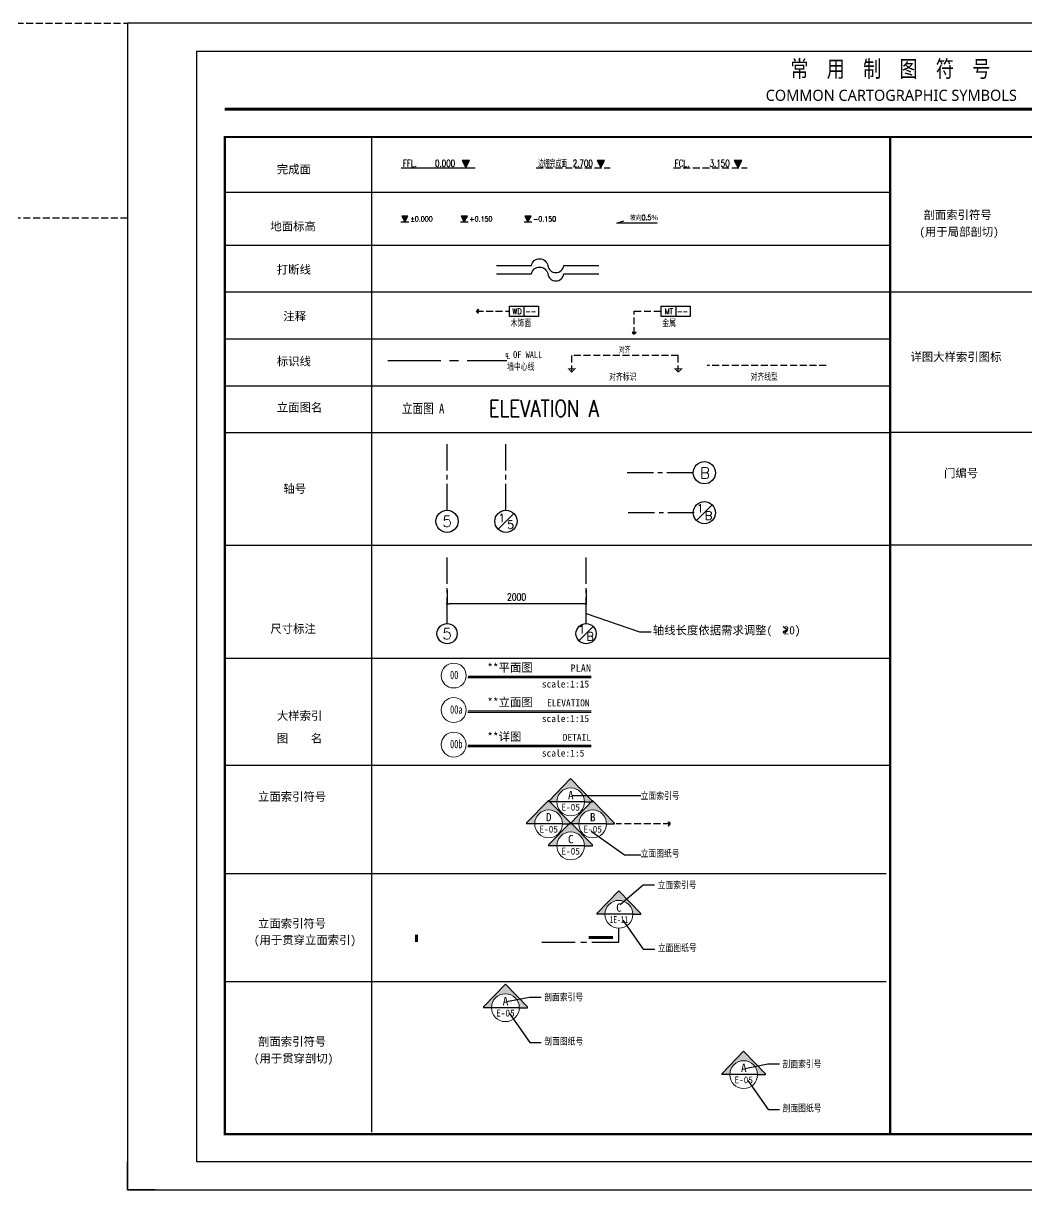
# Paper-space layout '布局' of a CAD drawing. Header units: millimetres. Extents: x -7887 to 894, y 542 to 1297.
# Drawn here: x -1863.1 to -1502, y 542.3 to 962.3 of the extents above; entities that cross this region are included whole.
import ezdxf
from ezdxf.enums import TextEntityAlignment as Align

# ---------------------------------------------------------------- set-up
doc = ezdxf.new("R2010")
doc.units = ezdxf.units.MM
doc.header["$LTSCALE"] = 10
for name, pattern in [('ACAD_ISO10W100', [18, 12, -3, 0, -3]), ('CENTER2', [28.575, 19.05, -3.175, 3.175, -3.175]), ('CONTINOUS', [0]), ('DASH', [0.35, 0.25, -0.1]), ('M-CENTER', [1.8, 1.2, -0.2, 0.2, -0.2])]:
    doc.linetypes.add(name, pattern=pattern)
for name, color, linetype in [('008-顶面文字标注', 3, 'Continuous'), ('BJ-材料文字索引', 136, 'DASH'), ('BJ-符号索引', 252, 'Continuous'), ('ch-text-m', 3, 'Continuous'), ('ID_Anno_Axes', 3, 'CONTINOUS'), ('ID_Anno_Dims', 3, 'Continuous'), ('ID_Anno_Titl', 1, 'Continuous'), ('ID_Elev_Pen 8', 8, 'Continuous'), ('NW-01-axis(轴线)', 236, 'ACAD_ISO10W100'), ('NW-01-尺寸标注', 252, 'Continuous'), ('T-TTLB-1', 1, 'Continuous'), ('详图', 8, 'Continuous')]:
    doc.layers.add(name, color=color, linetype=linetype)
doc.layers.add('TXT【文字】', color=42, linetype='Continuous', lineweight=0)
doc.layers.add('标注(布局)。', color=126, linetype='Continuous', lineweight=0)
doc.styles.add('HZ', font='', dxfattribs={"width": 0.8})
doc.styles.add('LIGHT', font='swissel.ttf')
doc.styles.add('LTW-2', font='simplex.shx', dxfattribs={"width": 0.8})
doc.styles.add('NORMAL', font='simplex')
doc.styles.add('NOTES', font='simplex.shx', dxfattribs={"width": 0.8})
doc.styles.add('simplex.shx', font='simplex.shx', dxfattribs={"width": 0.8, "bigfont": 'gbcbig.shx'})
doc.styles.add('WORD-5', font='', dxfattribs={"width": 0.8})
doc.styles.add('宋体', font='', dxfattribs={"width": 0.8})
doc.styles.add('新宋体', font='', dxfattribs={"width": 0.7})
doc.styles.add('黑体', font='', dxfattribs={"width": 0.8, "height": 3})
doc.styles.get('HZ').set_extended_font_data('SimSun')
doc.styles.get('WORD-5').set_extended_font_data('SimSun')
doc.styles.get('宋体').set_extended_font_data('SimSun')
doc.styles.get('新宋体').set_extended_font_data('NSimSun')
doc.styles.get('黑体').set_extended_font_data('Microsoft YaHei')
doc.dimstyles.new('DIM-01', dxfattribs={"dimtxt": 2.5, "dimasz": 1, "dimexe": 2, "dimexo": 2, "dimgap": 0.5, "dimtad": 1, "dimdec": 0, "dimrnd": 5, "dimzin": 12, "dimdsep": 46, "dimtxsty": 'WORD-5', "dimblk": 'ARCHTICK', "dimcen": 0, "dimclrt": 72, "dimadec": 0, "dimazin": 0, "dimtfac": 1, "dimtdec": 0, "dimtix": 1, "dimtmove": 2, "dimatfit": 3, "dimldrblk": 'A', "dimfxl": 5, "dimfxlon": 1, "dimtolj": 1, "dimtzin": 0, "dimarcsym": 1})
doc.dimstyles.new('PS_DIM40', dxfattribs={"dimtxt": 2.5, "dimasz": 0.8, "dimexe": 0, "dimexo": 1, "dimgap": 1, "dimtad": 0, "dimdec": 0, "dimlfac": 40, "dimzin": 12, "dimdsep": 46, "dimtxsty": 'LTW-2', "dimblk": 'DOT', "dimcen": 1, "dimclrd": 8, "dimclre": 8, "dimclrt": 3, "dimadec": 0, "dimazin": 3, "dimtfac": 0.75, "dimtdec": 0, "dimtix": 1, "dimtmove": 2, "dimatfit": 3, "dimldrblk": 'User-R-Angle-1', "dimfxl": 5, "dimfxlon": 1, "dimtvp": 1, "dimtolj": 1, "dimtzin": 0, "dimlwd": -1, "dimlwe": -1, "dimarcsym": 0})

# ---------------------------------------------------------------- blocks, each defined once
blk = doc.blocks.new('_Dot')
at = {"color": 2, "linetype": 'ByBlock', "lineweight": -2}
blk.add_line((-0.5, 0), (-1, 0), dxfattribs=at)
at = {"color": 2, "linetype": 'ByBlock', "const_width": 0.5}
blk.add_lwpolyline([(-0.25, 0, 1), (0.25, 0, 1)], format="xyb", close=True, dxfattribs=at)
blk = doc.blocks.new('*D324')
at = {"layer": 'Defpoints', "color": 0, "transparency": 16777216}
for p in [(-1710.59, 762.17), (-1660.58, 762.17), (-1710.59, 753.18)]:
    blk.add_point(p, dxfattribs=at)
at = {"layer": 'ID_Anno_Dims', "color": 8, "transparency": 16777216}
for p, q in [((-1710.59, 758.18), (-1710.59, 753.18)), ((-1660.58, 758.18), (-1660.58, 753.18)), ((-1661.38, 753.18), (-1709.79, 753.18))]:
    blk.add_line(p, q, dxfattribs=at)
at = {"layer": 'ID_Anno_Dims', "color": 8, "transparency": 16777216, "xscale": 0.8, "yscale": 0.8, "zscale": 0.8, "rotation": 180}
blk.add_blockref('_Dot', (-1710.59, 753.18), dxfattribs=at)
at = {"layer": 'ID_Anno_Dims', "color": 8, "transparency": 16777216, "xscale": 0.8, "yscale": 0.8, "zscale": 0.8}
blk.add_blockref('_Dot', (-1660.58, 753.18), dxfattribs=at)
at = {"layer": 'ID_Anno_Dims', "color": 3, "transparency": 16777216, "insert": (-1685.59, 755.68), "char_height": 2.5, "attachment_point": 5, "style": 'LTW-2'}
blk.add_mtext('\\A1;2000', dxfattribs=at)
blk = doc.blocks.new('User-R-Angle-1')
at = {"color": 8}
blk.add_line((-1, 0), (0, 0), dxfattribs=at)
at = {"color": 3}
for q in [(-0.5, 0.5), (-0.5, -0.5)]:
    blk.add_line((0, 0), q, dxfattribs=at)
blk = doc.blocks.new('_ArchTick')
at = {"color": 0, "linetype": 'ByBlock', "const_width": 0.4}
blk.add_lwpolyline([(-0.5, -0.5), (0.5, 0.5)], dxfattribs=at)
blk = doc.blocks.new('A')
for p, q in [((-0.18, 0), (-1.06, 0)), ((-0.72, 0.57), (-0.54, 0.72)), ((-0.72, 0.57), (-0.18, 0)), ((-0.72, -0.57), (-0.18, 0)), ((-0.54, 0.72), (0, 0)), ((-0.54, -0.72), (0, 0)), ((-0.72, -0.57), (-0.54, -0.72))]:
    blk.add_line(p, q)
for points in [[(-0.72, 0.57), (-0.54, 0.72), (-0.18, 0), (0, 0)], [(-0.72, -0.57), (-0.54, -0.72), (-0.18, 0), (0, 0)]]:
    blk.add_solid(points)
blk = doc.blocks.new('*U42')
at = {"layer": '标注(布局)。', "color": 1}
blk.add_ellipse((659.25, 200.33), major_axis=(0, 4.48), ratio=1, start_param=4.712301, end_param=10.995486, dxfattribs=at)
at = {"layer": '详图', "color": 8}
blk.add_line((708.71, 199.52), (664.32, 199.52), dxfattribs=at)
at = {"layer": '详图', "color": 1, "const_width": 0.448}
blk.add_lwpolyline([(664.32, 200.08), (708.71, 200.08)], dxfattribs=at)
at = {"color": 2, "style": '宋体', "width": 0.7}
blk.add_attdef('01', (657.91, 199.05), '', height=3, dxfattribs=at)
at = {"color": 2, "style": '宋体'}
blk.add_attdef('****详图', (671.31, 201.7), '', height=3, dxfattribs=at)
at = {"style": '宋体', "flags": 8}
blk.add_attdef('SCALE:1:15', (690.96, 196.02), '', height=2.5, dxfattribs=at)
at = {"layer": '详图', "color": 7, "insert": (701.29, 204.32), "char_height": 2.6, "attachment_point": 1, "style": 'LIGHT'}
blk.add_mtext_dynamic_manual_height_columns('{\\fSimSun|b0|i0|c0|p2;\\T1.05;PLAN}', width=11.0003, gutter_width=15, heights=[0], dxfattribs=at)
blk = doc.blocks.new('*U43')
at = {"layer": '标注(布局)。', "color": 1}
blk.add_ellipse((659.25, 200.33), major_axis=(0, 4.48), ratio=1, start_param=4.712301, end_param=10.995486, dxfattribs=at)
at = {"layer": '详图', "color": 8}
blk.add_line((708.71, 199.52), (664.32, 199.52), dxfattribs=at)
at = {"layer": '详图', "color": 1, "const_width": 0.448}
blk.add_lwpolyline([(664.32, 200.08), (708.71, 200.08)], dxfattribs=at)
at = {"color": 2, "style": '宋体', "width": 0.7}
blk.add_attdef('01', (657.91, 199.05), '', height=3, dxfattribs=at)
at = {"color": 2, "style": '宋体'}
blk.add_attdef('****详图', (671.31, 201.7), '', height=3, dxfattribs=at)
at = {"style": '宋体', "flags": 8}
blk.add_attdef('SCALE:1:15', (690.96, 196.02), '', height=2.5, dxfattribs=at)
at = {"layer": '详图', "color": 7, "insert": (692.84, 204.18), "char_height": 2.5, "attachment_point": 1, "style": 'LIGHT'}
blk.add_mtext_dynamic_manual_height_columns('{\\fSimSun|b0|i0|c0|p2;ELEVATION}', width=17.0797, gutter_width=15, heights=[0], dxfattribs=at)
blk = doc.blocks.new('*U44')
at = {"layer": '标注(布局)。', "color": 1}
blk.add_ellipse((659.25, 200.33), major_axis=(0, 4.48), ratio=1, start_param=4.712301, end_param=10.995486, dxfattribs=at)
at = {"layer": '详图', "color": 8}
blk.add_line((708.71, 199.52), (664.32, 199.52), dxfattribs=at)
at = {"layer": '详图', "color": 1, "const_width": 0.448}
blk.add_lwpolyline([(664.32, 200.08), (708.71, 200.08)], dxfattribs=at)
at = {"color": 2, "style": '宋体', "width": 0.7}
blk.add_attdef('01', (657.91, 199.05), '', height=3, dxfattribs=at)
at = {"color": 2, "style": '宋体'}
blk.add_attdef('****详图', (671.31, 201.7), '', height=3, dxfattribs=at)
at = {"style": '宋体', "flags": 8}
blk.add_attdef('SCALE:1:15', (690.96, 196.02), '', height=2.5, dxfattribs=at)
at = {"layer": '详图', "color": 7, "style": '宋体'}
blk.add_attdef('DETAIL', (698.45, 201.7), '', height=2.5, dxfattribs=at)
blk = doc.blocks.new('GGGG')
blk.add_hatch(color=251).paths.add_polyline_path([(615.4, 207.1), (615.4, 204), (586.3, 204, 0.414214), (536.2, 254.1, 0.414214), (486.2, 204), (457.1, 204), (457.1, 207.1), (536.2, 288.3)])
at = {"color": 1, "linetype": 'Continuous'}
for p, q in [((486.2, 204), (457.1, 204)), ((586.3, 204), (615.4, 204))]:
    blk.add_line(p, q, dxfattribs=at)
at = {"color": 252}
blk.add_line((586.2, 204), (486.2, 204), dxfattribs=at)
at = {"color": 1, "lineweight": 0}
blk.add_lwpolyline([(615.4, 204), (615.4, 207.1), (536.2, 288.3), (457.1, 207.1), (457.1, 204)], dxfattribs=at)
blk.add_circle((536.2, 204), 50.1, dxfattribs=at)
at = {"color": 1, "style": '宋体'}
blk.add_attdef('A', text='', height=30, dxfattribs=at).set_placement((536.7, 213.2), align=Align.CENTER)
at = {"color": 1, "style": '宋体', "width": 0.414043}
blk.add_attdef('1E-08', text='', height=25, dxfattribs=at).set_placement((503.1, 172.4), (569.7, 172.4), align=Align.FIT)
blk = doc.blocks.new('11111')
at = {"layer": 'ID_Anno_Dims', "color": 8}
blk.add_lwpolyline([(3197.32, 5729.96), (3187.32, 5729.96), (3187.32, 5739.96)], dxfattribs=at)
at = {"layer": 'T-TTLB-1'}
blk.add_lwpolyline([(3212.32, 6139.96), (3711.32, 6139.96), (3711.32, 5739.96), (3212.32, 5739.96)], close=True, dxfattribs=at)

psp = doc.layouts.new('布局')

# ---------------------------------------------------------------- hatches: boundary and pattern name
for points in [[(-1705.222, 912.917), (-1702.513, 912.917), (-1703.868, 910.186)], [(-1656.639, 912.917), (-1653.93, 912.917), (-1655.284, 910.186)], [(-1607.248, 912.917), (-1604.539, 912.917), (-1605.894, 910.186)], [(-1724.665, 892.887), (-1726.915, 892.887), (-1725.79, 890.787)], [(-1703.298, 892.887), (-1705.548, 892.887), (-1704.423, 890.787)], [(-1680.366, 892.887), (-1682.616, 892.887), (-1681.491, 890.787)]]:
    psp.add_hatch(color=250).paths.add_polyline_path(points)

# ---------------------------------------------------------------- linework, layer by layer
at = {"color": 252, "linetype": 'ByBlock'}
for p, q in [((-1727.116, 910.186), (-1700.513, 910.186)), ((-1727.196, 890.787), (-1724.383, 890.787)), ((-1705.829, 890.787), (-1703.017, 890.787)), ((-1682.897, 890.787), (-1680.085, 890.787)), ((-1682.916, 860.461), (-1682.916, 856.761)), ((-1628.305, 860.461), (-1628.305, 856.761))]:
    psp.add_line(p, q, dxfattribs=at)
at = {"color": 77}
for p, q in [((-1665.636, 684.172), (-1640.924, 684.172)), ((-1658.798, 671.413), (-1646.802, 662.9)), ((-1646.802, 662.9), (-1640.924, 662.9)), ((-1648.323, 644.935), (-1640.041, 652.049)), ((-1640.041, 652.049), (-1635.936, 652.049)), ((-1647.302, 639.34), (-1639.99, 628.91)), ((-1639.99, 628.91), (-1635.885, 628.91)), ((-1689.181, 609.987), (-1680.88, 611.653)), ((-1680.88, 611.653), (-1676.775, 611.653)), ((-1688.141, 605.697), (-1680.829, 595.267)), ((-1680.829, 595.267), (-1676.724, 595.267)), ((-1603.425, 585.911), (-1595.124, 587.577)), ((-1595.124, 587.577), (-1591.019, 587.577)), ((-1602.385, 581.621), (-1595.072, 571.191)), ((-1595.072, 571.191), (-1590.967, 571.191))]:
    psp.add_line(p, q, dxfattribs=at)
at = {"color": 1, "linetype": 'M-CENTER', "ltscale": 0.5}
psp.add_line((-1648.778, 631.44), (-1648.778, 636.44), dxfattribs=at)
at = {"color": 147, "const_width": 0.8}
for points in [[(-1790.605, 562.276), (-1551.105, 562.276), (-1551.105, 921.361), (-1790.605, 921.361)], [(-1311.605, 562.276), (-1551.105, 562.276), (-1551.105, 921.361), (-1311.605, 921.361)]]:
    psp.add_lwpolyline(points, close=True, dxfattribs=at)
at = {"color": 252, "linetype": 'ByBlock'}
for points in [[(-1705.222, 912.917), (-1703.868, 910.186), (-1702.513, 912.917)], [(-1656.639, 912.917), (-1655.284, 910.186), (-1653.93, 912.917)], [(-1607.248, 912.917), (-1605.894, 910.186), (-1604.539, 912.917)], [(-1724.665, 892.887), (-1726.915, 892.887), (-1725.79, 890.787), (-1724.665, 892.887)], [(-1703.298, 892.887), (-1705.548, 892.887), (-1704.423, 890.787), (-1703.298, 892.887)], [(-1680.366, 892.887), (-1682.616, 892.887), (-1681.491, 890.787), (-1680.366, 892.887)]]:
    psp.add_lwpolyline(points, close=True, dxfattribs=at)
at = {"color": 72}
psp.add_lwpolyline([(-1634.981, 890.277), (-1649.561, 890.277), (-1647.037, 891.136)], dxfattribs=at)
at = {"color": 252}
for points in [[(-1677.697, 856.761), (-1688.134, 856.761), (-1688.134, 860.461), (-1677.697, 860.461)], [(-1623.087, 856.761), (-1633.524, 856.761), (-1633.524, 860.461), (-1623.087, 860.461)]]:
    psp.add_lwpolyline(points, close=True, dxfattribs=at)
at = {"linetype": 'DASH'}
psp.add_lwpolyline([(-1627.447, 836.618), (-1627.447, 842.62), (-1665.85, 842.62), (-1665.85, 836.618)], dxfattribs=at)
at = {"const_width": 0.3, "elevation": -38.549}
psp.add_lwpolyline([(-1665.722, 836.618), (-1666.915, 837.858), (-1664.536, 837.858), (-1665.794, 836.618)], dxfattribs=at)
at = {"const_width": 0.3}
psp.add_lwpolyline([(-1627.375, 836.618), (-1628.567, 837.858), (-1626.189, 837.858), (-1627.447, 836.618)], dxfattribs=at)
at = {"color": 1, "linetype": 'M-CENTER'}
psp.add_lwpolyline([(-1721.615, 634.102, 1, 1, 0), (-1721.615, 631.44, 0, 0, 0), (-1702.489, 631.44, 0, 0, 0)], format="xyseb", dxfattribs=at)
psp.add_lwpolyline([(-1676.458, 631.44), (-1648.778, 631.44)], dxfattribs=at)
at = {"layer": '008-顶面文字标注', "color": 8}
psp.add_lwpolyline([(-1825.605, 542.276), (-1231.605, 542.276), (-1231.605, 962.276), (-1825.605, 962.276)], close=True, dxfattribs=at)
at = {"layer": 'BJ-材料文字索引'}
for p, q in [((-1678.533, 910.186), (-1651.93, 910.186)), ((-1629.142, 910.186), (-1602.539, 910.186))]:
    psp.add_line(p, q, dxfattribs=at)
psp.add_lwpolyline([(-1900.605, 962.276), (-1825.605, 962.276), (-1825.605, 892.081), (-1900.605, 892.081)], close=True, dxfattribs=at)
at = {"layer": 'BJ-符号索引', "color": 14, "linetype": 'DASH'}
psp.add_line((-1574.149, 839.084), (-1617.012, 839.084), dxfattribs=at)
at = {"layer": 'BJ-符号索引', "color": 251}
for points in [[(-1692.813, 875.024), (-1680.206, 875.024, -0.3701862), (-1677.292, 877.524, -0.3701862), (-1674.378, 875.024, 0.3701862), (-1671.464, 872.524, 0.3701862), (-1668.55, 875.024), (-1655.942, 875.024)], [(-1692.813, 872.024), (-1680.206, 872.024, -0.3701862), (-1677.292, 874.524, -0.3701862), (-1674.378, 872.024, 0.3701862), (-1671.464, 869.524, 0.3701862), (-1668.55, 872.024), (-1655.942, 872.024)]]:
    psp.add_lwpolyline(points, format="xyb", dxfattribs=at)
at = {"layer": 'ch-text-m'}
for p, q in [((-1660.584, 749.697), (-1641.326, 743.152)), ((-1588.077, 743.877), (-1589.741, 743.111)), ((-1588.077, 743.454), (-1589.741, 742.689)), ((-1589.629, 745.096), (-1588.077, 743.877)), ((-1641.326, 743.152), (-1637.191, 743.152))]:
    psp.add_line(p, q, dxfattribs=at)
at = {"layer": 'ID_Anno_Axes', "linetype": 'CENTER2', "ltscale": 0.05}
for p, q in [((-1710.593, 786.949), (-1710.593, 811.949)), ((-1689.434, 786.95), (-1689.434, 811.949)), ((-1621.992, 800.431), (-1646.992, 800.431)), ((-1621.628, 786.041), (-1646.628, 786.041)), ((-1710.593, 746.129), (-1710.593, 771.493)), ((-1660.584, 746.129), (-1660.584, 771.493))]:
    psp.add_line(p, q, dxfattribs=at)
at = {"layer": 'ID_Anno_Axes'}
for p, q in [((-1686.863, 785.52), (-1692.004, 780.379)), ((-1615.422, 788.611), (-1620.563, 783.47)), ((-1658.014, 745.064), (-1663.155, 739.923))]:
    psp.add_line(p, q, dxfattribs=at)
for centre, radius in [((-1617.992, 800.431), 4), ((-1617.992, 786.041), 4), ((-1710.593, 782.95), 3.999), ((-1689.434, 782.95), 4), ((-1710.593, 742.494), 3.635), ((-1660.584, 742.494), 3.635)]:
    psp.add_circle(centre, radius, dxfattribs=at)
at = {"layer": 'ID_Elev_Pen 8'}
for p, q in [((-1737.734, 563.024), (-1737.734, 921.361)), ((-1551.105, 921.361), (-1313.124, 921.361)), ((-1790.605, 901.458), (-1551.105, 901.458)), ((-1790.605, 882.423), (-1551.105, 882.423)), ((-1790.605, 865.545), (-1551.105, 865.545)), ((-1551.105, 865.545), (-1311.605, 865.545)), ((-1790.605, 848.667), (-1551.105, 848.667)), ((-1790.605, 831.789), (-1551.105, 831.789)), ((-1790.605, 814.911), (-1551.105, 814.911)), ((-1790.605, 814.911), (-1551.105, 814.911)), ((-1311.605, 814.911), (-1551.105, 814.911)), ((-1790.605, 774.32), (-1551.105, 774.32)), ((-1311.605, 774.32), (-1551.105, 774.32)), ((-1790.605, 733.73), (-1551.105, 733.73)), ((-1790.605, 695.121), (-1551.105, 695.121)), ((-1790.605, 656.183), (-1552.624, 656.183)), ((-1790.605, 617.245), (-1552.624, 617.245))]:
    psp.add_line(p, q, dxfattribs=at)
at = {"layer": 'ID_Elev_Pen 8', "color": 147, "linetype": 'Continuous', "const_width": 1}
psp.add_lwpolyline([(-1790.605, 931.361), (-1311.605, 931.361)], dxfattribs=at)
at = {"layer": 'NW-01-axis(轴线)', "color": 14, "linetype": 'CENTER2', "ltscale": 0.1}
psp.add_line((-1731.904, 840.888), (-1689.041, 840.889), dxfattribs=at)
at = {"layer": 'NW-01-尺寸标注', "color": 1, "linetype": 'ByBlock', "ltscale": 3, "const_width": 1, "elevation": 38.549}
psp.add_lwpolyline([(-1650.848, 633.091), (-1659.672, 633.091)], dxfattribs=at)

# ---------------------------------------------------------------- block references
ref = psp.add_blockref('*U42', (-2367.445, 527.079))
ref.add_attrib('SCALE:1:15', 'scale:1:15', (-1676.487, 723.103), dxfattribs={"height": 2.5, "style": '宋体'})
ref.add_attrib('01', '00', (-1709.532, 726.131), dxfattribs={"color": 2, "height": 3, "style": '宋体', "width": 0.7})
ref.add_attrib('****详图', '**平面图', (-1696.135, 728.781), dxfattribs={"color": 2, "height": 3, "style": '宋体'})
ref = psp.add_blockref('*U43', (-2367.445, 514.64))
ref.add_attrib('SCALE:1:15', 'scale:1:15', (-1676.487, 710.664), dxfattribs={"height": 2.5, "style": '宋体'})
ref.add_attrib('01', '00a', (-1709.532, 713.692), dxfattribs={"color": 2, "height": 3, "style": '宋体', "width": 0.7})
ref.add_attrib('****详图', '**立面图', (-1696.135, 716.342), dxfattribs={"color": 2, "height": 3, "style": '宋体'})
ref = psp.add_blockref('*U44', (-2367.445, 502.201))
ref.add_attrib('SCALE:1:15', 'scale:1:5', (-1676.487, 698.225), dxfattribs={"height": 2.5, "style": '宋体'})
ref.add_attrib('DETAIL', 'DETAIL', (-1668.999, 703.903), dxfattribs={"layer": '详图', "color": 7, "height": 2.5, "style": '宋体'})
ref.add_attrib('01', '00b', (-1709.532, 701.253), dxfattribs={"color": 2, "height": 3, "style": '宋体', "width": 0.7})
ref.add_attrib('****详图', '**详图', (-1696.135, 703.903), dxfattribs={"color": 2, "height": 3, "style": '宋体'})
ref = psp.add_blockref('GGGG', (-1719.747, 661.524), dxfattribs=dict(xscale=0.1, yscale=0.1, zscale=0.1))
ref.add_attrib('A', 'A', dxfattribs={"color": 1, "height": 3, "style": '宋体'}).set_placement((-1666.082, 682.84), align=Align.CENTER)
ref.add_attrib('1E-08', 'E-05', dxfattribs={"color": 1, "height": 2.5, "style": '宋体', "width": 0.931597}).set_placement((-1669.44, 678.76), (-1662.778, 678.76), align=Align.FIT)
ref = psp.add_blockref('GGGG', (-1727.669, 653.605), dxfattribs=dict(xscale=0.1, yscale=0.1, zscale=0.1))
ref.add_attrib('A', 'D', dxfattribs={"color": 1, "height": 3, "style": '宋体'}).set_placement((-1674.003, 674.922), align=Align.CENTER)
ref.add_attrib('1E-08', 'E-05', dxfattribs={"color": 1, "height": 2.5, "style": '宋体', "width": 0.931597}).set_placement((-1677.361, 670.841), (-1670.699, 670.841), align=Align.FIT)
ref = psp.add_blockref('GGGG', (-1711.829, 653.603), dxfattribs=dict(xscale=0.1, yscale=0.1, zscale=0.1))
ref.add_attrib('A', 'B', dxfattribs={"color": 1, "height": 3, "style": '宋体'}).set_placement((-1658.163, 674.919), align=Align.CENTER)
ref.add_attrib('1E-08', 'E-05', dxfattribs={"color": 1, "height": 2.5, "style": '宋体', "width": 0.931597}).set_placement((-1661.521, 670.839), (-1654.859, 670.839), align=Align.FIT)
ref = psp.add_blockref('GGGG', (-1719.75, 645.684), dxfattribs=dict(xscale=0.1, yscale=0.1, zscale=0.1))
ref.add_attrib('A', 'C', dxfattribs={"color": 1, "height": 3, "style": '宋体'}).set_placement((-1666.084, 667), align=Align.CENTER)
ref.add_attrib('1E-08', 'E-05', dxfattribs={"color": 1, "height": 2.5, "style": '宋体', "width": 0.931597}).set_placement((-1669.442, 662.92), (-1662.781, 662.92), align=Align.FIT)
ref = psp.add_blockref('GGGG', (-1702.399, 621.04), dxfattribs=dict(xscale=0.1, yscale=0.1, zscale=0.1))
ref.add_attrib('A', 'C', dxfattribs={"color": 1, "height": 3, "style": '宋体'}).set_placement((-1648.734, 642.356), align=Align.CENTER)
ref.add_attrib('1E-08', '1E-11', dxfattribs={"color": 1, "height": 2.5, "style": '宋体', "width": 0.745277}).set_placement((-1652.091, 638.276), (-1645.43, 638.276), align=Align.FIT)
ref = psp.add_blockref('GGGG', (-1743.242, 587.397), dxfattribs=dict(xscale=0.1, yscale=0.1, zscale=0.1))
ref.add_attrib('A', 'A', dxfattribs={"color": 1, "height": 3, "style": '宋体'}).set_placement((-1689.576, 608.713), align=Align.CENTER)
ref.add_attrib('1E-08', 'E-05', dxfattribs={"color": 1, "height": 2.5, "style": '宋体', "width": 0.931597}).set_placement((-1692.934, 604.633), (-1686.272, 604.633), align=Align.FIT)
ref = psp.add_blockref('GGGG', (-1657.485, 563.321), dxfattribs=dict(xscale=0.1, yscale=0.1, zscale=0.1))
ref.add_attrib('A', 'A', dxfattribs={"color": 1, "height": 3, "style": '宋体'}).set_placement((-1603.82, 584.637), align=Align.CENTER)
ref.add_attrib('1E-08', 'E-05', dxfattribs={"color": 1, "height": 2.5, "style": '宋体', "width": 0.931597}).set_placement((-1607.178, 580.557), (-1600.516, 580.557), align=Align.FIT)
at = {"layer": 'NW-01-尺寸标注', "linetype": 'ByBlock'}
psp.add_blockref('11111', (-5012.926, -5187.687), dxfattribs=at)

# ---------------------------------------------------------------- texts
at = {"color": 72, "style": '新宋体', "width": 0.6}
psp.add_text('边棚完成面', height=2.5, dxfattribs=at).set_placement((-1672.654, 911.934), align=Align.MIDDLE_CENTER)
at = {"color": 40, "style": '宋体', "width": 0.7}
for s, p in [('墙中心线', (-1688.991, 837.46)), ('对齐标识', (-1652.282, 833.825)), ('对齐线型', (-1601.358, 833.825))]:
    psp.add_text(s, height=2.5, dxfattribs=at).set_placement(p)
at = {"color": 77, "style": 'HZ', "width": 0.8}
for s, p in [('立面索引号', (-1640.924, 682.897)), ('立面图纸号', (-1640.924, 662.126)), ('立面索引号', (-1634.808, 650.774)), ('立面图纸号', (-1634.761, 628.136)), ('剖面索引号', (-1675.647, 610.378)), ('剖面图纸号', (-1675.6, 594.493)), ('剖面索引号', (-1589.89, 586.302)), ('剖面图纸号', (-1589.843, 570.417))]:
    psp.add_text(s, height=2.5, dxfattribs=at).set_placement(p)
at = {"color": 72, "insert": (-1644.821, 893.297), "char_height": 1.875, "width": 1965.56069, "attachment_point": 1, "style": 'simplex.shx'}
psp.add_mtext('{\\fSimSun|b0|i0|c134|p54;坡向}0.5{\\fArial|b0|i0|c134|p32;%}', dxfattribs=at)
at = {"color": 40, "insert": (-1689.688, 844.22), "char_height": 2.5, "width": 24.09716, "attachment_point": 1, "style": '宋体'}
psp.add_mtext('{\\fISOCPEUR|b0|i0|c0|p34;℄} OF WALL', dxfattribs=at)
at = {"color": 72, "style": 'simplex.shx', "width": 0.75}
for tag, p, s in [('FFL.', (-1726.542, 910.597), 'FFL'), ('0.000', (-1714.927, 910.597), '0.000'), ('2.700', (-1665.367, 910.623), '0.000'), ('FCL.', (-1628.672, 910.597), 'FCL'), ('3.150', (-1616.123, 910.623), '0.000')]:
    psp.add_attdef(tag, p, s, height=2.5, dxfattribs=at)
at = {"color": 72, "style": 'simplex.shx'}
for tag, text, height, width, p in [('±0.000', '±0.000', 1.875, 0.8, (-1719.786, 891.826)), ('+0.150', '±0.000', 1.875, 0.8, (-1698.419, 891.826)), ('-0.150', '±0.000', 1.875, 0.8, (-1675.487, 891.826)), ('WD', 'PT', 2, 0.75, (-1685.428, 858.578)), ('--', '02', 2, 0.75, (-1680.458, 858.578)), ('MT', 'PT', 2, 0.75, (-1630.818, 858.578)), ('--', '02', 2, 0.75, (-1625.848, 858.578))]:
    psp.add_attdef(tag, text=text, height=height, dxfattribs=dict(at, width=width)).set_placement(p, align=Align.MIDDLE_CENTER)
at = {"color": 40, "style": '宋体', "width": 0.7}
for tag, p, height in [('木饰面', (-1687.737, 853.185), 2.5), ('金属', (-1633.127, 853.185), 2.5), ('对齐', (-1648.756, 843.697), 2.1429)]:
    psp.add_attdef(tag, p, '乳胶漆', height=height, dxfattribs=at)
at = {"layer": '008-顶面文字标注', "color": 2, "style": '宋体', "width": 0.8}
psp.add_text('立面图 A', height=3.5, dxfattribs=at).set_placement((-1719.231, 823.606), align=Align.MIDDLE_CENTER)
at = {"layer": 'ID_Anno_Axes', "style": 'LTW-2'}
for tag, p in [('B', (-1617.771, 800.356)), ('5', (-1710.593, 782.949)), ('5', (-1710.593, 742.493))]:
    psp.add_attdef(tag, text='', height=4, dxfattribs=at).set_placement(p, align=Align.MIDDLE_CENTER)
at = {"layer": 'ID_Anno_Axes', "style": 'NORMAL'}
for tag, p in [('1', (-1690.843, 784.154)), ('1', (-1619.546, 787.594)), ('B', (-1616.458, 785.022)), ('5', (-1687.768, 781.759)), ('1', (-1662.138, 744.047)), ('B', (-1659.05, 741.475))]:
    psp.add_attdef(tag, text='', height=3, rotation=0.00001, dxfattribs=at).set_placement(p, align=Align.MIDDLE_CENTER)
at = {"layer": 'ID_Anno_Titl', "style": 'NOTES', "width": 0.8}
psp.add_text('ELEVATION A', height=6, dxfattribs=at).set_placement((-1675.763, 823.606), align=Align.MIDDLE_CENTER)
at = {"layer": 'TXT【文字】', "style": '黑体'}
psp.add_text('COMMON CARTOGRAPHIC SYMBOLS', height=4, dxfattribs=at).set_placement((-1550.732, 936.361), align=Align.MIDDLE_CENTER)
at = {"layer": 'TXT【文字】', "style": '宋体'}
for s, p in [('完成面', (-1771.874, 908.187)), ('剖面索引符号', (-1539.152, 891.77)), ('地面标高', (-1774.208, 887.663)), ('(用于局部剖切)', (-1540.65, 885.707)), ('打断线', (-1771.874, 872.106)), ('注释', (-1769.539, 855.271)), ('标识线', (-1771.874, 839.048)), ('详图大样索引图标', (-1543.821, 840.669)), ('立面图名', (-1771.874, 822.466)), ('门编号', (-1531.743, 798.794)), ('轴号', (-1769.539, 793.17)), ('尺寸标注', (-1774.208, 742.752)), ('轴线长度依据需求调整(  20)', (-1636.548, 742.237)), ('大样索引', (-1771.874, 711.415)), ('图    名', (-1771.874, 703.278)), ('立面索引符号', (-1778.652, 682.289)), ('立面索引符号', (-1778.652, 636.631)), ('(用于贯穿立面索引)', (-1780.15, 630.668)), ('剖面索引符号', (-1778.652, 594.096)), ('(用于贯穿剖切)', (-1780.15, 588.033))]:
    psp.add_text(s, height=3, dxfattribs=at).set_placement(p)
at = {"layer": 'TXT【文字】', "insert": (-1587.074, 948.895), "char_height": 6, "attachment_point": 1, "style": '黑体'}
psp.add_mtext_dynamic_manual_height_columns('{\\T2;常用制图符号}', width=149.07551, gutter_width=1750, heights=[11.222], dxfattribs=at)

# ---------------------------------------------------------------- dimensions: what is measured, and where the dimension line sits
at = {"layer": 'ID_Anno_Dims'}
dim = psp.add_linear_dim(base=(-1710.593, 753.184), p1=(-1660.584, 762.171), p2=(-1710.593, 762.171), dimstyle='PS_DIM40', dxfattribs=at)
dim.commit()
dim.dimension.update_dxf_attribs({"geometry": '*D324', "text_midpoint": (-1685.588, 755.684)})

# ---------------------------------------------------------------- leaders
at = {"layer": 'BJ-材料文字索引', "linetype": 'DASH'}
for points in [[(-1699.988, 858.611), (-1693.134, 858.611), (-1688.134, 858.611)], [(-1643.223, 850.385), (-1643.223, 858.611), (-1633.524, 858.611)], [(-1630.291, 674.026), (-1649.778, 674.026)]]:
    psp.add_leader(points, dimstyle='DIM-01', override={"dimtad": 0}, dxfattribs=at)

doc.saveas('drawing.dxf')
